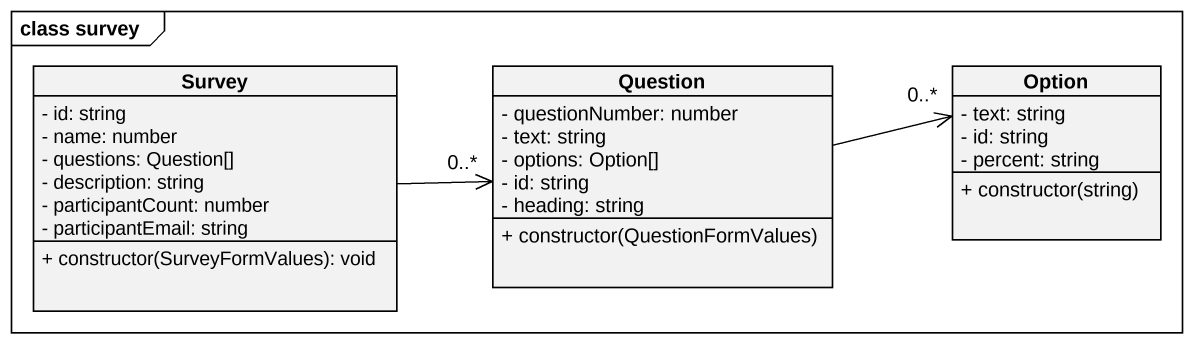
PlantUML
@startuml
mainframe class survey
hide circle
hide empty members
skinparam classAttributeIconSize 0
class Survey {
  - id: string
  - name: number
  - questions: Question[]
  - description: string
  - participantCount: number
  - participantEmail: string
  + constructor(SurveyFormValues): void
}
class Question {
  - questionNumber: number
  - text: string
  - options: Option[]
  - id: string
  - heading: string
  + constructor(QuestionFormValues)
}
class Option {
  - text: string
  - id: string
  - percent: string
  + constructor(string)
}
Survey -right-> "0..*" Question
Question -right-> "0..*" Option
@enduml
